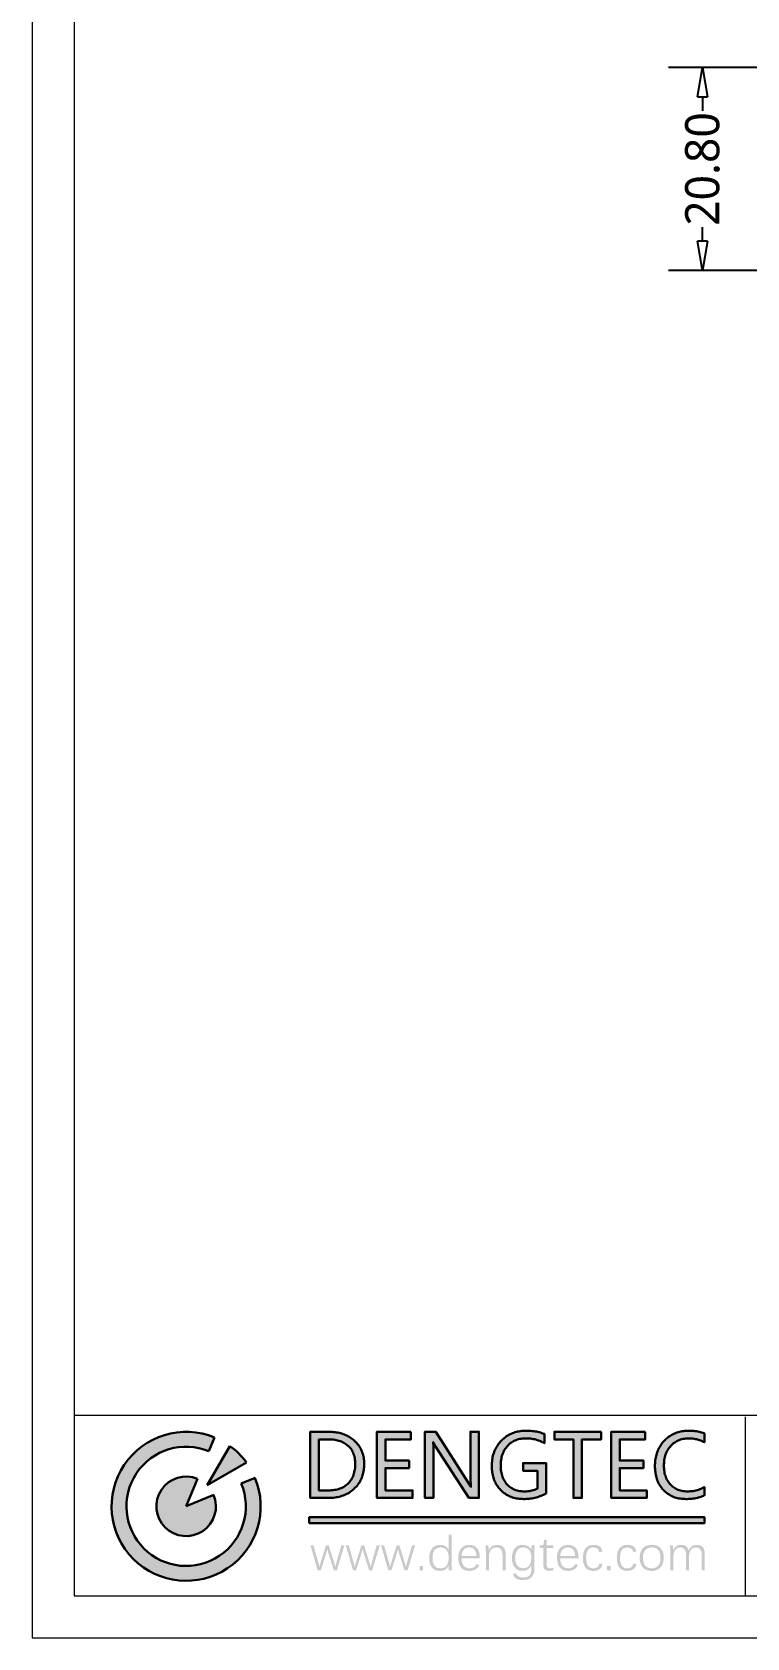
# Model space of a CAD drawing. Header units: millimetres. Extents: x 1044 to 1496, y -6 to 477.
# Drawn here: x 1044.4 to 1117.6, y -6.3 to 158.3 of the extents above; entities that cross this region are included whole.
import ezdxf

# ---------------------------------------------------------------- set-up
doc = ezdxf.new("R2010")
doc.units = ezdxf.units.MM
doc.layers.get('0').update_dxf_attribs({"color": 8, "lineweight": 30})
doc.layers.get('Defpoints').update_dxf_attribs({"color": 6, "lineweight": 9})
doc.layers.add('Cable', color=140, linetype='Continuous', lineweight=30)
doc.layers.add('Dimension', color=136, linetype='Continuous', lineweight=9)
doc.styles.get("Standard").update_dxf_attribs({"font": ''})
doc.styles.get('Standard').set_extended_font_data('Microsoft YaHei Light')
doc.dimstyles.new('DENGTEC', dxfattribs={"dimtxt": 3.5, "dimasz": 3, "dimexe": 3.5, "dimexo": 1, "dimgap": 0.5, "dimtad": 0, "dimzin": 0, "dimdsep": 46, "dimtxsty": 'Standard', "dimblk": 'CLOSEDBLANK', "dimcen": 1, "dimadec": 0, "dimazin": 3, "dimtfac": 1, "dimtofl": 0, "dimtmove": 0, "dimatfit": 3, "dimldrblk": 'CLOSEDBLANK', "dimfxl": 1, "dimtolj": 1, "dimtzin": 0, "dimarcsym": 0})

# ---------------------------------------------------------------- blocks, each defined once
blk = doc.blocks.new('_ClosedBlank')
at = {"color": 0, "linetype": 'ByBlock', "lineweight": -2}
for p, q in [((-1, 0.167), (0, 0)), ((-1, 0.167), (-1, -0.167)), ((0, 0), (-1, -0.167))]:
    blk.add_line(p, q, dxfattribs=at)
blk = doc.blocks.new('*D24')
at = {"layer": 'Defpoints', "color": 0, "lineweight": -3}
for p in [(1113.1, 154.61), (1157.23, 154.61), (1142.89, 133.82)]:
    blk.add_point(p, dxfattribs=at)
at = {"layer": 'Dimension', "color": 0, "lineweight": -2}
for p, q in [((1156.23, 154.61), (1109.6, 154.61)), ((1113.1, 151.61), (1113.1, 150.19)), ((1113.1, 136.82), (1113.1, 138.25)), ((1141.89, 133.82), (1109.6, 133.82))]:
    blk.add_line(p, q, dxfattribs=at)
at = {"layer": 'Dimension', "color": 0, "lineweight": -2, "xscale": 3, "yscale": 3, "zscale": 3}
for p, rotation in [((1113.1, 154.61), 90), ((1113.1, 133.82), 270)]:
    blk.add_blockref('_ClosedBlank', p, dxfattribs=dict(at, rotation=rotation))
at = {"layer": 'Dimension', "color": 0, "lineweight": -3, "insert": (1113.1, 144.22), "char_height": 3.5, "attachment_point": 5, "rotation": 90}
blk.add_mtext('\\A1;20.80', dxfattribs=at)
blk = doc.blocks.new('LOGO_EN')
at = {"layer": 'Cable'}
h = blk.add_hatch(color=136, dxfattribs=at)
h.dxf.hatch_style = 1
h.paths.add_polyline_path([(8.97, 6.5, 0.079193), (6.5, 8.97), (3.13, 3.13)], flags=17)
h.paths.add_polyline_path([(1.7, 4.1, 5.027339), (4.1, 1.7), (0, 0)], flags=17)
h.paths.add_polyline_path([(4.24, 10.24, 5.027339), (10.24, 4.24), (8.19, 3.39, -5.027339), (3.39, 8.19)])
h = blk.add_hatch(color=136, dxfattribs=at)
h.dxf.hatch_style = 1
h.paths.add_polyline_path([(76.72, 1.5), (76.89, 1.57), (77.05, 1.65), (77.05, 2.87), (76.9, 2.78), (76.72, 2.69), (76.55, 2.61), (76.36, 2.53), (76.18, 2.46), (75.98, 2.4), (75.79, 2.35), (75.59, 2.31), (75.38, 2.27), (75.17, 2.25), (74.96, 2.23), (74.74, 2.21), (74.51, 2.21), (74.31, 2.21), (74.1, 2.23), (73.89, 2.26), (73.68, 2.29), (73.49, 2.34), (73.29, 2.4), (73.11, 2.47), (72.93, 2.55), (72.76, 2.64), (72.59, 2.74), (72.43, 2.85), (72.28, 2.97), (72.13, 3.11), (71.99, 3.25), (71.87, 3.38), (71.76, 3.53), (71.65, 3.68), (71.55, 3.85), (71.46, 4.01), (71.37, 4.19), (71.3, 4.37), (71.24, 4.56), (71.18, 4.75), (71.13, 4.95), (71.09, 5.16), (71.06, 5.37), (71.04, 5.59), (71.03, 5.82), (71.02, 6.05), (71.03, 6.24), (71.04, 6.47), (71.06, 6.69), (71.08, 6.9), (71.12, 7.11), (71.16, 7.31), (71.22, 7.51), (71.27, 7.7), (71.34, 7.89), (71.42, 8.07), (71.51, 8.24), (71.6, 8.41), (71.7, 8.57), (71.81, 8.72), (71.93, 8.87), (72.06, 9.01), (72.16, 9.11), (72.3, 9.25), (72.46, 9.38), (72.62, 9.49), (72.78, 9.6), (72.95, 9.7), (73.13, 9.78), (73.31, 9.86), (73.5, 9.92), (73.69, 9.98), (73.89, 10.02), (74.09, 10.06), (74.3, 10.08), (74.51, 10.1), (74.73, 10.1), (74.89, 10.1), (75.1, 10.09), (75.31, 10.07), (75.52, 10.04), (75.72, 10.01), (75.92, 9.97), (76.11, 9.91), (76.31, 9.85), (76.5, 9.78), (76.69, 9.7), (76.87, 9.61), (77.05, 9.52), (77.05, 10.85), (76.97, 10.88), (76.8, 10.94), (76.63, 11), (76.45, 11.05), (76.26, 11.1), (76.06, 11.14), (75.85, 11.17), (75.64, 11.2), (75.43, 11.22), (75.2, 11.24), (74.96, 11.24), (74.72, 11.25), (74.56, 11.24), (74.35, 11.24), (74.13, 11.22), (73.92, 11.19), (73.72, 11.16), (73.52, 11.12), (73.32, 11.08), (73.13, 11.02), (72.94, 10.96), (72.75, 10.9), (72.57, 10.82), (72.39, 10.73), (72.22, 10.64), (72.05, 10.55), (71.88, 10.44), (71.72, 10.33), (71.56, 10.21), (71.41, 10.08), (71.26, 9.94), (71.11, 9.8), (71.03, 9.71), (70.9, 9.57), (70.78, 9.42), (70.66, 9.26), (70.55, 9.1), (70.44, 8.94), (70.35, 8.77), (70.26, 8.6), (70.17, 8.43), (70.1, 8.25), (70.03, 8.06), (69.96, 7.87), (69.91, 7.68), (69.86, 7.48), (69.81, 7.28), (69.77, 7.07), (69.74, 6.86), (69.72, 6.65), (69.7, 6.43), (69.69, 6.2), (69.69, 5.98), (69.69, 5.75), (69.71, 5.52), (69.72, 5.3), (69.75, 5.09), (69.78, 4.88), (69.82, 4.67), (69.86, 4.47), (69.91, 4.27), (69.97, 4.08), (70.04, 3.89), (70.11, 3.71), (70.19, 3.53), (70.28, 3.36), (70.38, 3.19), (70.48, 3.03), (70.59, 2.87), (70.7, 2.72), (70.82, 2.57), (70.95, 2.43), (71.02, 2.36), (71.16, 2.22), (71.31, 2.09), (71.46, 1.97), (71.62, 1.85), (71.78, 1.75), (71.94, 1.65), (72.12, 1.56), (72.29, 1.47), (72.47, 1.4), (72.66, 1.33), (72.85, 1.27), (73.05, 1.22), (73.25, 1.18), (73.46, 1.14), (73.67, 1.12), (73.88, 1.1), (74.1, 1.09), (74.33, 1.08), (74.48, 1.08), (74.71, 1.09), (74.94, 1.1), (75.16, 1.12), (75.38, 1.15), (75.59, 1.18), (75.79, 1.22), (75.99, 1.26), (76.18, 1.31), (76.37, 1.37), (76.55, 1.43)])
h.paths.add_polyline_path([(68.24, 11.08), (63.18, 11.08), (63.18, 1.25), (68.47, 1.25), (68.47, 2.37), (64.45, 2.37), (64.45, 5.68), (67.97, 5.68), (67.97, 6.8), (64.45, 6.8), (64.45, 9.95), (68.24, 9.95)])
h.paths.add_polyline_path([(61.67, 11.08), (54.74, 11.08), (54.74, 9.95), (57.56, 9.95), (57.56, 1.25), (58.83, 1.25), (58.83, 9.95), (61.67, 9.95)])
h.paths.add_polyline_path([(53.14, 1.73), (53.32, 1.82), (53.5, 1.92), (53.5, 6.43), (50.09, 6.43), (50.09, 5.3), (52.22, 5.3), (52.22, 2.64), (52.12, 2.59), (51.95, 2.51), (51.77, 2.44), (51.59, 2.38), (51.39, 2.33), (51.19, 2.29), (50.98, 2.25), (50.77, 2.23), (50.54, 2.21), (50.31, 2.21), (50.27, 2.21), (50.05, 2.22), (49.83, 2.23), (49.62, 2.26), (49.41, 2.3), (49.21, 2.35), (49.02, 2.41), (48.84, 2.47), (48.66, 2.55), (48.49, 2.64), (48.32, 2.74), (48.16, 2.85), (48.01, 2.97), (47.86, 3.1), (47.73, 3.24), (47.69, 3.27), (47.57, 3.41), (47.46, 3.56), (47.36, 3.72), (47.27, 3.88), (47.18, 4.04), (47.1, 4.22), (47.03, 4.4), (46.97, 4.59), (46.91, 4.79), (46.87, 4.99), (46.83, 5.2), (46.8, 5.42), (46.78, 5.65), (46.77, 5.88), (46.77, 6.12), (46.77, 6.23), (46.78, 6.46), (46.79, 6.68), (46.82, 6.89), (46.86, 7.1), (46.9, 7.31), (46.95, 7.5), (47.01, 7.69), (47.08, 7.88), (47.16, 8.06), (47.24, 8.23), (47.34, 8.4), (47.44, 8.56), (47.56, 8.72), (47.68, 8.87), (47.81, 9.01), (47.89, 9.09), (48.04, 9.23), (48.19, 9.37), (48.35, 9.48), (48.52, 9.59), (48.68, 9.69), (48.86, 9.78), (49.04, 9.86), (49.23, 9.92), (49.42, 9.98), (49.61, 10.03), (49.82, 10.06), (50.02, 10.09), (50.24, 10.11), (50.45, 10.11), (50.53, 10.11), (50.75, 10.1), (50.97, 10.09), (51.19, 10.07), (51.4, 10.04), (51.61, 10.01), (51.81, 9.97), (52, 9.92), (52.2, 9.86), (52.39, 9.79), (52.57, 9.72), (52.75, 9.65), (52.93, 9.56), (53.1, 9.47), (53.26, 9.37), (53.26, 10.74), (53.2, 10.77), (53.03, 10.84), (52.86, 10.9), (52.68, 10.96), (52.49, 11.02), (52.3, 11.06), (52.1, 11.11), (51.9, 11.14), (51.69, 11.18), (51.48, 11.2), (51.26, 11.22), (51.03, 11.24), (50.8, 11.24), (50.57, 11.25), (50.54, 11.25), (50.31, 11.24), (50.1, 11.23), (49.88, 11.21), (49.67, 11.19), (49.47, 11.15), (49.27, 11.11), (49.07, 11.06), (48.88, 11.01), (48.69, 10.94), (48.5, 10.87), (48.32, 10.8), (48.15, 10.71), (47.97, 10.62), (47.8, 10.52), (47.64, 10.42), (47.48, 10.3), (47.32, 10.18), (47.17, 10.06), (47.02, 9.92), (46.87, 9.78), (46.83, 9.74), (46.7, 9.59), (46.57, 9.44), (46.45, 9.28), (46.33, 9.12), (46.22, 8.96), (46.12, 8.79), (46.03, 8.62), (45.94, 8.45), (45.86, 8.27), (45.78, 8.08), (45.72, 7.9), (45.66, 7.7), (45.61, 7.51), (45.56, 7.31), (45.52, 7.11), (45.49, 6.9), (45.47, 6.69), (45.45, 6.47), (45.44, 6.26), (45.43, 6.03), (45.44, 5.95), (45.44, 5.72), (45.45, 5.5), (45.47, 5.28), (45.5, 5.07), (45.53, 4.86), (45.58, 4.65), (45.62, 4.45), (45.68, 4.26), (45.74, 4.07), (45.81, 3.88), (45.88, 3.7), (45.97, 3.53), (46.06, 3.36), (46.15, 3.19), (46.26, 3.03), (46.37, 2.87), (46.48, 2.72), (46.61, 2.58), (46.74, 2.43), (46.85, 2.33), (46.99, 2.19), (47.14, 2.07), (47.29, 1.95), (47.45, 1.84), (47.62, 1.73), (47.78, 1.64), (47.96, 1.55), (48.13, 1.47), (48.32, 1.39), (48.5, 1.33), (48.7, 1.27), (48.89, 1.22), (49.1, 1.18), (49.3, 1.14), (49.51, 1.12), (49.73, 1.1), (49.95, 1.09), (50.18, 1.08), (50.36, 1.08), (50.57, 1.09), (50.79, 1.1), (51, 1.12), (51.21, 1.15), (51.41, 1.18), (51.62, 1.22), (51.82, 1.26), (52.01, 1.31), (52.21, 1.37), (52.4, 1.43), (52.59, 1.5), (52.78, 1.57), (52.96, 1.65)])
h.paths.add_polyline_path([(42.07, 3.31), (41.91, 3.56), (37.1, 11.08), (35.5, 11.08), (35.5, 1.25), (36.76, 1.25), (36.76, 8.16), (36.76, 8.35), (36.76, 8.63), (36.75, 8.88), (36.75, 9.09), (36.74, 9.27), (36.72, 9.42), (36.71, 9.54), (36.75, 9.54), (36.79, 9.45), (36.87, 9.27), (36.97, 9.08), (37.08, 8.9), (42.03, 1.25), (43.53, 1.25), (43.53, 11.08), (42.27, 11.08), (42.27, 4.32), (42.28, 4.06), (42.28, 3.8), (42.29, 3.57), (42.3, 3.36), (42.31, 3.18), (42.32, 3.02), (42.34, 2.88), (42.31, 2.88), (42.27, 2.96), (42.19, 3.11)])
h.paths.add_polyline_path([(33.42, 11.08), (28.36, 11.08), (28.36, 1.25), (33.65, 1.25), (33.65, 2.37), (29.63, 2.37), (29.63, 5.68), (33.15, 5.68), (33.15, 6.8), (29.63, 6.8), (29.63, 9.95), (33.42, 9.95)])
h.paths.add_polyline_path([(24.53, 2.25), (24.69, 2.37), (24.84, 2.49), (24.98, 2.62), (25, 2.64), (25.14, 2.78), (25.28, 2.92), (25.41, 3.07), (25.53, 3.22), (25.64, 3.38), (25.75, 3.54), (25.85, 3.71), (25.94, 3.88), (26.02, 4.06), (26.1, 4.24), (26.17, 4.42), (26.23, 4.61), (26.28, 4.8), (26.33, 5), (26.37, 5.21), (26.41, 5.41), (26.43, 5.63), (26.45, 5.84), (26.46, 6.06), (26.46, 6.29), (26.46, 6.37), (26.46, 6.59), (26.44, 6.81), (26.42, 7.02), (26.39, 7.23), (26.35, 7.43), (26.3, 7.63), (26.25, 7.83), (26.19, 8.01), (26.12, 8.2), (26.04, 8.38), (25.95, 8.55), (25.86, 8.72), (25.76, 8.89), (25.65, 9.05), (25.53, 9.2), (25.41, 9.36), (25.27, 9.5), (25.13, 9.64), (24.98, 9.78), (24.87, 9.88), (24.71, 10), (24.55, 10.12), (24.39, 10.23), (24.22, 10.33), (24.05, 10.43), (23.88, 10.52), (23.7, 10.6), (23.52, 10.68), (23.33, 10.75), (23.15, 10.81), (22.95, 10.87), (22.75, 10.92), (22.55, 10.96), (22.35, 11), (22.14, 11.03), (21.93, 11.05), (21.71, 11.07), (21.49, 11.08), (21.27, 11.08), (18.46, 11.08), (18.46, 1.25), (21.17, 1.25), (21.27, 1.25), (21.49, 1.25), (21.71, 1.27), (21.93, 1.28), (22.14, 1.31), (22.35, 1.34), (22.55, 1.38), (22.75, 1.43), (22.95, 1.48), (23.14, 1.54), (23.33, 1.61), (23.51, 1.68), (23.69, 1.76), (23.87, 1.84), (24.04, 1.93), (24.21, 2.03), (24.37, 2.14)])
h.paths.add_polyline_path([(21.22, 9.95), (21.44, 9.95), (21.66, 9.93), (21.88, 9.92), (22.1, 9.89), (22.31, 9.85), (22.51, 9.8), (22.7, 9.75), (22.89, 9.69), (23.08, 9.62), (23.25, 9.54), (23.43, 9.45), (23.59, 9.36), (23.75, 9.26), (23.9, 9.14), (24.05, 9.02), (24.08, 9), (24.22, 8.87), (24.34, 8.74), (24.46, 8.59), (24.57, 8.44), (24.66, 8.28), (24.75, 8.12), (24.83, 7.94), (24.9, 7.76), (24.96, 7.57), (25.01, 7.37), (25.06, 7.16), (25.09, 6.95), (25.11, 6.72), (25.13, 6.49), (25.13, 6.26), (25.13, 6.15), (25.12, 5.92), (25.11, 5.69), (25.08, 5.47), (25.04, 5.26), (25, 5.06), (24.95, 4.86), (24.89, 4.67), (24.82, 4.49), (24.74, 4.31), (24.65, 4.14), (24.56, 3.98), (24.45, 3.82), (24.34, 3.67), (24.22, 3.53), (24.08, 3.39), (23.99, 3.31), (23.85, 3.19), (23.71, 3.08), (23.55, 2.97), (23.39, 2.87), (23.22, 2.79), (23.04, 2.71), (22.86, 2.64), (22.67, 2.57), (22.47, 2.52), (22.27, 2.47), (22.06, 2.44), (21.85, 2.41), (21.62, 2.39), (21.39, 2.37), (21.16, 2.37), (19.73, 2.37), (19.73, 9.95)], flags=16)
blk.add_hatch(color=136, dxfattribs=at).paths.add_polyline_path([(18.29, -2.5), (77.06, -2.5), (77.06, -1.63), (18.29, -1.63)])
h = blk.add_hatch(color=136, dxfattribs=at)
h.dxf.hatch_style = 1
h.paths.add_polyline_path([(73.59, -5.73), (73.5, -5.73), (73.16, -5.79), (72.87, -5.92), (72.81, -5.96), (73.45, -6.11), (73.54, -6.12), (73.87, -6.21), (74.1, -6.41), (74.21, -6.62), (74.68, -6.57), (74.67, -6.52), (74.54, -6.2), (74.33, -5.96), (74.25, -5.9), (73.95, -5.77)])
h.paths.add_polyline_path([(75.92, -5.73), (75.63, -5.76), (75.33, -5.85), (75.07, -6.02), (74.87, -6.26), (74.7, -6.57), (74.68, -6.57), (74.21, -6.62), (74.28, -6.94), (74.3, -7.35), (74.3, -9.53), (74.76, -9.53), (74.76, -7.4), (74.79, -7.07), (74.88, -6.75), (75.04, -6.48), (75.17, -6.33), (75.44, -6.17), (75.78, -6.11), (76.81, -6.09), (76.59, -5.89), (76.29, -5.77)])
h.paths.add_polyline_path([(72.35, -5.8), (71.93, -5.8), (71.94, -5.97), (71.96, -6.33), (71.96, -6.64), (72.4, -6.52), (72.4, -6.49), (72.38, -6.15)])
h.paths.add_polyline_path([(72.81, -5.96), (72.59, -6.2), (72.41, -6.52), (72.4, -6.52), (71.96, -6.64), (71.96, -9.53), (72.43, -9.53), (72.43, -7.44), (72.43, -7.43), (72.46, -7.07), (72.55, -6.75), (72.71, -6.48), (72.84, -6.34), (73.12, -6.17), (73.45, -6.11)])
h.paths.add_polyline_path([(76.81, -6.09), (75.78, -6.11), (75.88, -6.12), (76.21, -6.2), (76.44, -6.4), (76.55, -6.62), (76.61, -6.94), (76.64, -7.35), (76.64, -9.53), (77.1, -9.53), (77.1, -7.24), (77.1, -7), (77.05, -6.63), (76.95, -6.33)])
h.paths.add_polyline_path([(69.21, -5.73), (69.07, -5.73), (68.72, -5.78), (68.4, -5.88), (68.13, -6.03), (69.22, -6.11), (69.31, -6.12), (69.66, -6.17), (69.95, -6.3), (70.18, -6.5), (70.29, -6.65), (70.41, -6.94), (70.48, -7.27), (70.51, -7.67), (70.49, -7.93), (70.44, -8.29), (70.33, -8.58), (70.17, -8.83), (70.11, -8.9), (69.85, -9.08), (69.55, -9.19), (69.18, -9.23), (70.29, -9.3), (70.52, -9.09), (70.63, -8.96), (70.79, -8.69), (70.9, -8.39), (70.97, -8.04), (70.99, -7.67), (70.99, -7.43), (70.94, -7.07), (70.85, -6.74), (70.71, -6.47), (70.54, -6.23), (70.46, -6.15), (70.21, -5.96), (69.92, -5.83), (69.59, -5.76)])
h.paths.add_polyline_path([(68.13, -6.03), (67.89, -6.24), (67.78, -6.38), (67.62, -6.64), (67.51, -6.95), (67.44, -7.29), (67.42, -7.67), (67.42, -7.88), (67.47, -8.24), (67.57, -8.56), (67.71, -8.84), (67.89, -9.08), (67.96, -9.16), (68.21, -9.36), (68.5, -9.5), (68.82, -9.58), (69.19, -9.61), (69.34, -9.6), (69.7, -9.56), (70.01, -9.45), (70.29, -9.3), (69.18, -9.23), (69.1, -9.22), (68.76, -9.17), (68.47, -9.03), (68.24, -8.81), (68.13, -8.67), (68.01, -8.38), (67.93, -8.05), (67.91, -7.67), (67.91, -7.42), (67.97, -7.06), (68.08, -6.76), (68.24, -6.52), (68.3, -6.45), (68.55, -6.26), (68.86, -6.15), (69.22, -6.11)])
h.paths.add_polyline_path([(65.58, -5.73), (65.25, -5.76), (64.93, -5.85), (64.66, -6.01), (65.58, -6.11), (65.88, -6.15), (66.16, -6.28), (66.32, -6.45), (66.45, -6.79), (66.93, -6.73), (66.87, -6.49), (66.72, -6.2), (66.5, -5.97), (66.28, -5.85), (65.96, -5.76)])
h.paths.add_polyline_path([(64.66, -6.01), (64.43, -6.24), (64.34, -6.36), (64.2, -6.63), (64.1, -6.94), (64.04, -7.29), (64.02, -7.69), (64.03, -7.88), (64.07, -8.25), (64.14, -8.59), (64.26, -8.87), (64.41, -9.12), (64.6, -9.31), (65.56, -9.23), (65.3, -9.2), (65.05, -9.11), (64.85, -8.95), (64.7, -8.73), (64.59, -8.44), (64.52, -8.09), (64.5, -7.67), (64.52, -7.27), (64.58, -6.92), (64.69, -6.63), (64.85, -6.41), (65.05, -6.25), (65.29, -6.15), (65.58, -6.11)])
h.paths.add_polyline_path([(66.47, -8.51), (66.46, -8.53), (66.36, -8.83), (66.17, -9.05), (65.9, -9.18), (65.56, -9.23), (64.6, -9.31), (64.87, -9.48), (65.18, -9.58), (65.54, -9.61), (65.91, -9.58), (66.23, -9.5), (66.48, -9.35), (66.69, -9.15), (66.83, -8.9), (66.93, -8.58)])
h.paths.add_polyline_path([(62.57, -9.53), (62.57, -8.9), (63.1, -8.9), (63.1, -9.53)])
h.paths.add_polyline_path([(60.54, -5.73), (60.21, -5.76), (59.89, -5.85), (59.62, -6.01), (60.54, -6.11), (60.84, -6.15), (61.12, -6.28), (61.28, -6.45), (61.4, -6.79), (61.89, -6.73), (61.83, -6.49), (61.68, -6.2), (61.46, -5.97), (61.23, -5.85), (60.91, -5.76)])
h.paths.add_polyline_path([(59.62, -6.01), (59.39, -6.24), (59.3, -6.36), (59.16, -6.63), (59.06, -6.94), (59, -7.29), (58.98, -7.69), (58.99, -7.88), (59.02, -8.25), (59.1, -8.59), (59.22, -8.87), (59.37, -9.12), (59.56, -9.31), (60.51, -9.23), (60.26, -9.2), (60.01, -9.11), (59.81, -8.95), (59.66, -8.73), (59.54, -8.44), (59.48, -8.09), (59.46, -7.67), (59.47, -7.27), (59.54, -6.92), (59.65, -6.63), (59.81, -6.41), (60.01, -6.25), (60.25, -6.15), (60.54, -6.11)])
h.paths.add_polyline_path([(61.42, -8.51), (61.42, -8.53), (61.32, -8.83), (61.13, -9.05), (60.86, -9.18), (60.51, -9.23), (59.56, -9.31), (59.83, -9.48), (60.14, -9.58), (60.5, -9.61), (60.51, -9.61), (60.87, -9.58), (61.18, -9.5), (61.44, -9.35), (61.65, -9.15), (61.79, -8.9), (61.89, -8.58)])
h.paths.add_polyline_path([(56.76, -5.73), (56.53, -5.74), (56.2, -5.81), (55.9, -5.95), (55.74, -6.06), (56.74, -6.11), (56.77, -6.11), (57.08, -6.16), (57.33, -6.26), (57.54, -6.44), (57.69, -6.68), (57.79, -7), (57.84, -7.38), (55.62, -7.38), (58.32, -7.46), (58.28, -7.08), (58.21, -6.75), (58.09, -6.46), (57.93, -6.22), (57.71, -6.01), (57.44, -5.86), (57.12, -5.76)])
h.paths.add_polyline_path([(55.74, -6.06), (55.51, -6.3), (55.33, -6.6), (55.31, -6.64), (55.21, -6.94), (55.15, -7.27), (55.13, -7.64), (55.14, -7.89), (55.18, -8.26), (55.26, -8.58), (55.39, -8.86), (55.55, -9.1), (55.58, -9.13), (55.81, -9.34), (56.08, -9.49), (56.41, -9.58), (56.77, -9.61), (57, -9.6), (57.34, -9.53), (57.63, -9.42), (57.81, -9.3), (56.79, -9.23), (56.45, -9.18), (56.16, -9.05), (55.92, -8.83), (55.85, -8.73), (55.72, -8.46), (55.64, -8.13), (55.61, -7.74), (58.33, -7.74), (58.33, -7.62), (58.32, -7.46), (55.62, -7.38), (55.62, -7.37), (55.67, -7), (55.78, -6.68), (55.94, -6.43), (56.1, -6.3), (56.39, -6.16), (56.74, -6.11)])
h.paths.add_polyline_path([(57.88, -8.56), (57.87, -8.58), (57.66, -8.87), (57.42, -9.07), (57.14, -9.18), (56.79, -9.23), (57.81, -9.3), (58.05, -9.07), (58.25, -8.76)], flags=17)
h.paths.add_polyline_path([(53.57, -4.94), (53.23, -4.94), (53.1, -5.8), (52.55, -5.8), (52.55, -6.19), (53.1, -6.19), (53.1, -8.74), (53.1, -8.76), (53.15, -9.12), (53.31, -9.38), (54.05, -9.22), (53.94, -9.21), (53.67, -9.07), (53.63, -9), (53.57, -8.66), (53.57, -6.19), (54.56, -6.19), (54.56, -5.8), (53.57, -5.8)])
h.paths.add_polyline_path([(54.6, -9.15), (54.37, -9.19), (54.05, -9.22), (53.31, -9.38), (53.57, -9.54), (53.92, -9.6), (54.27, -9.57), (54.6, -9.51)])
h.paths.add_polyline_path([(50.02, -5.73), (49.66, -5.76), (49.35, -5.86), (49.08, -6.02), (48.85, -6.25), (48.76, -6.36), (48.62, -6.63), (48.52, -6.94), (48.45, -7.29), (48.44, -7.68), (48.44, -7.84), (48.47, -8.21), (48.55, -8.54), (48.67, -8.83), (48.84, -9.08), (49.02, -9.28), (50.1, -9.21), (50.09, -9.21), (49.74, -9.16), (49.45, -9.03), (49.22, -8.81), (49.13, -8.69), (49.01, -8.41), (48.94, -8.07), (48.92, -7.68), (48.93, -7.44), (48.98, -7.07), (49.08, -6.77), (49.22, -6.52), (49.24, -6.5), (49.48, -6.28), (49.77, -6.16), (50.12, -6.11), (50.94, -6.02), (50.68, -5.86), (50.37, -5.76)])
h.paths.add_polyline_path([(51.8, -5.8), (51.36, -5.8), (51.33, -6.19), (51.32, -6.48), (51.31, -6.48), (51.01, -6.51), (51.1, -6.64), (51.22, -6.92), (51.29, -7.26), (51.32, -7.65), (51.31, -7.89), (51.25, -8.25), (51.15, -8.55), (51.01, -8.8), (51.32, -8.81), (51.32, -8.98), (51.31, -9.14), (51.31, -9.46), (51.31, -9.5), (51.27, -9.84), (51.17, -10.11), (51, -10.32), (50.77, -10.47), (50.47, -10.56), (50.11, -10.59), (51.12, -10.73), (51.35, -10.53), (51.48, -10.38), (51.64, -10.09), (51.74, -9.78), (51.77, -9.43), (51.77, -6.66), (51.78, -6.48), (51.78, -6.12)])
h.paths.add_polyline_path([(50.94, -6.02), (50.12, -6.11), (50.14, -6.11), (50.49, -6.16), (50.78, -6.3), (51.01, -6.51), (51.31, -6.48), (51.16, -6.25)], flags=17)
h.paths.add_polyline_path([(51.01, -8.8), (50.98, -8.83), (50.75, -9.04), (50.45, -9.17), (50.1, -9.21), (49.02, -9.28), (49.29, -9.45), (49.6, -9.56), (49.95, -9.59), (50.13, -9.58), (50.47, -9.52), (50.77, -9.4), (50.87, -9.33), (51.1, -9.11), (51.31, -8.81), (51.32, -8.81)])
h.paths.add_polyline_path([(49.04, -9.97), (48.58, -10.05), (48.58, -10.07), (48.69, -10.36), (48.86, -10.58), (49.09, -10.76), (49.37, -10.88), (49.71, -10.96), (50.1, -10.98), (50.14, -10.98), (50.52, -10.95), (50.84, -10.86), (51.12, -10.73), (50.11, -10.59), (50.04, -10.59), (49.66, -10.54), (49.38, -10.42), (49.17, -10.23)])
h.paths.add_polyline_path([(46.24, -5.73), (46.11, -5.73), (45.77, -5.79), (45.49, -5.92), (45.41, -5.98), (45.18, -6.21), (45, -6.52), (44.98, -6.52), (44.55, -6.64), (44.55, -9.53), (45.01, -9.53), (45.01, -7.49), (45.01, -7.42), (45.05, -7.06), (45.15, -6.75), (45.31, -6.49), (45.49, -6.31), (45.78, -6.16), (46.12, -6.11), (47.2, -6.1), (47.16, -6.06), (46.92, -5.88), (46.62, -5.77)])
h.paths.add_polyline_path([(44.93, -5.8), (44.52, -5.8), (44.52, -5.88), (44.54, -6.22), (44.54, -6.29), (44.55, -6.64), (44.98, -6.52)])
h.paths.add_polyline_path([(47.2, -6.1), (46.12, -6.11), (46.26, -6.12), (46.58, -6.21), (46.81, -6.41), (46.93, -6.63), (47.01, -6.95), (47.04, -7.35), (47.04, -9.53), (47.5, -9.53), (47.5, -7.24), (47.5, -7), (47.45, -6.64), (47.35, -6.34)])
h.paths.add_polyline_path([(42.08, -5.73), (41.85, -5.74), (41.52, -5.81), (41.23, -5.95), (41.06, -6.06), (42.06, -6.11), (42.09, -6.11), (42.4, -6.16), (42.66, -6.26), (42.86, -6.44), (43.02, -6.68), (43.12, -7), (43.16, -7.38), (40.94, -7.38), (43.65, -7.46), (43.61, -7.08), (43.53, -6.75), (43.41, -6.46), (43.25, -6.22), (43.04, -6.01), (42.77, -5.86), (42.45, -5.76)])
h.paths.add_polyline_path([(41.06, -6.06), (40.83, -6.3), (40.65, -6.6), (40.64, -6.64), (40.53, -6.94), (40.47, -7.27), (40.45, -7.64), (40.46, -7.89), (40.5, -8.26), (40.59, -8.58), (40.71, -8.86), (40.87, -9.1), (40.9, -9.13), (41.13, -9.34), (41.41, -9.49), (41.73, -9.58), (42.1, -9.61), (42.33, -9.6), (42.66, -9.53), (42.96, -9.42), (43.13, -9.3), (42.11, -9.23), (41.78, -9.18), (41.48, -9.05), (41.25, -8.83), (41.18, -8.73), (41.04, -8.46), (40.96, -8.13), (40.94, -7.74), (43.65, -7.74), (43.65, -7.62), (43.65, -7.46), (40.94, -7.38), (40.94, -7.37), (40.99, -7), (41.1, -6.68), (41.26, -6.43), (41.42, -6.3), (41.71, -6.16), (42.06, -6.11)])
h.paths.add_polyline_path([(43.2, -8.56), (43.19, -8.58), (42.99, -8.87), (42.75, -9.07), (42.46, -9.18), (42.11, -9.23), (43.13, -9.3), (43.37, -9.07), (43.57, -8.76)], flags=17)
h.paths.add_polyline_path([(39.48, -4.21), (39.01, -4.21), (39.01, -6.1), (39.03, -6.44), (39.01, -6.44), (38.72, -6.51), (38.81, -6.65), (38.93, -6.94), (39, -7.27), (39.02, -7.67), (39.01, -7.91), (38.96, -8.27), (38.86, -8.58), (38.71, -8.83), (39.03, -8.85), (39.03, -9.13), (39.06, -9.53), (39.51, -9.53), (39.5, -9.45), (39.48, -9.12), (39.48, -8.75)])
h.paths.add_polyline_path([(37.77, -5.73), (37.74, -5.73), (37.39, -5.77), (37.07, -5.87), (36.8, -6.03), (36.57, -6.26), (36.48, -6.38), (36.33, -6.65), (36.23, -6.95), (36.16, -7.3), (36.14, -7.68), (36.14, -7.87), (36.18, -8.24), (36.27, -8.57), (36.39, -8.86), (36.56, -9.1), (36.78, -9.32), (37.77, -9.23), (37.77, -9.23), (37.42, -9.18), (37.13, -9.04), (36.91, -8.82), (36.83, -8.68), (36.71, -8.4), (36.64, -8.06), (36.62, -7.67), (36.63, -7.45), (36.68, -7.09), (36.77, -6.78), (36.92, -6.52), (36.93, -6.5), (37.16, -6.29), (37.45, -6.16), (37.81, -6.11), (38.76, -6.09), (38.51, -5.9), (38.44, -5.86), (38.13, -5.76)])
h.paths.add_polyline_path([(38.76, -6.09), (37.81, -6.11), (37.84, -6.11), (38.2, -6.16), (38.49, -6.3), (38.72, -6.51), (39.01, -6.44), (38.97, -6.37)])
h.paths.add_polyline_path([(38.71, -8.83), (38.68, -8.87), (38.44, -9.07), (38.14, -9.18), (37.77, -9.23), (36.78, -9.32), (37.06, -9.48), (37.38, -9.58), (37.74, -9.61), (37.84, -9.61), (38.18, -9.55), (38.48, -9.43), (38.57, -9.38), (38.8, -9.16), (39.01, -8.85), (39.03, -8.85)])
h.paths.add_polyline_path([(34.69, -9.53), (34.69, -8.9), (35.22, -8.9), (35.22, -9.53)])
h.paths.add_polyline_path([(34.03, -5.8), (33.58, -5.8), (32.91, -8.11), (32.84, -8.36), (32.77, -8.65), (32.75, -8.72), (32.67, -9.07), (32.45, -9.53), (32.91, -9.53)])
h.paths.add_polyline_path([(31.7, -5.8), (31.5, -6.28), (31.53, -6.48), (31.61, -6.81), (31.72, -7.18), (32.45, -9.53), (32.67, -9.07), (32.67, -9.07), (32.6, -8.75), (32.51, -8.42), (32.4, -8.07)])
h.paths.add_polyline_path([(31.7, -5.8), (31.3, -5.8), (30.58, -8.08), (30.47, -8.45), (30.39, -8.7), (30.39, -8.73), (30.3, -9.07), (30.05, -9.53), (30.51, -9.53), (31.27, -7.16), (31.34, -6.92), (31.43, -6.58), (31.5, -6.28)])
h.paths.add_polyline_path([(29.43, -5.8), (28.98, -5.8), (30.05, -9.53), (30.3, -9.07), (30.26, -8.81), (30.18, -8.48), (30.08, -8.12)])
h.paths.add_polyline_path([(28.78, -5.8), (28.33, -5.8), (27.66, -8.11), (27.59, -8.36), (27.52, -8.65), (27.5, -8.72), (27.42, -9.07), (27.21, -9.53), (27.65, -9.53)])
h.paths.add_polyline_path([(26.45, -5.8), (26.25, -6.28), (26.28, -6.48), (26.36, -6.81), (26.47, -7.18), (27.21, -9.53), (27.42, -9.07), (27.42, -9.07), (27.35, -8.75), (27.26, -8.42), (27.16, -8.07)])
h.paths.add_polyline_path([(26.45, -5.8), (26.05, -5.8), (25.33, -8.08), (25.22, -8.45), (25.14, -8.7), (25.13, -8.73), (25.05, -9.07), (24.8, -9.53), (25.26, -9.53), (26.02, -7.16), (26.09, -6.92), (26.18, -6.58), (26.25, -6.28)])
h.paths.add_polyline_path([(24.18, -5.8), (23.73, -5.8), (24.8, -9.53), (25.05, -9.07), (25.01, -8.81), (24.93, -8.48), (24.83, -8.12)])
h.paths.add_polyline_path([(23.53, -5.8), (23.08, -5.8), (22.41, -8.11), (22.34, -8.36), (22.27, -8.65), (22.25, -8.72), (22.17, -9.07), (21.96, -9.53), (22.4, -9.53)])
h.paths.add_polyline_path([(21.2, -5.8), (21, -6.28), (21.03, -6.48), (21.11, -6.81), (21.22, -7.18), (21.96, -9.53), (22.17, -9.07), (22.17, -9.07), (22.1, -8.75), (22.01, -8.42), (21.91, -8.07)])
h.paths.add_polyline_path([(21.2, -5.8), (20.8, -5.8), (20.08, -8.08), (19.97, -8.45), (19.89, -8.7), (19.88, -8.73), (19.8, -9.07), (19.55, -9.53), (20.01, -9.53), (20.77, -7.16), (20.84, -6.92), (20.93, -6.58), (21, -6.28)])
h.paths.add_polyline_path([(18.93, -5.8), (18.48, -5.8), (19.55, -9.53), (19.8, -9.07), (19.76, -8.81), (19.68, -8.48), (19.58, -8.12)])
at = {"layer": 'Cable', "color": 136}
for p, q in [((3.39, 8.19), (4.24, 10.24)), ((6.5, 8.97), (3.13, 3.13)), ((3.13, 3.13), (8.97, 6.5)), ((1.7, 4.1), (0, 0)), ((10.24, 4.24), (8.19, 3.39)), ((0, 0), (4.1, 1.7))]:
    blk.add_line(p, q, dxfattribs=at)
for points in [[(24.53, 2.25), (24.69, 2.37), (24.84, 2.49), (24.98, 2.62), (25, 2.64), (25.14, 2.78), (25.28, 2.92), (25.41, 3.07), (25.53, 3.22), (25.64, 3.38), (25.75, 3.54), (25.85, 3.71), (25.94, 3.88), (26.02, 4.06), (26.1, 4.24), (26.17, 4.42), (26.23, 4.61), (26.28, 4.8), (26.33, 5), (26.37, 5.21), (26.41, 5.41), (26.43, 5.63), (26.45, 5.84), (26.46, 6.06), (26.46, 6.29), (26.46, 6.37), (26.46, 6.59), (26.44, 6.81), (26.42, 7.02), (26.39, 7.23), (26.35, 7.43), (26.3, 7.63), (26.25, 7.83), (26.19, 8.01), (26.12, 8.2), (26.04, 8.38), (25.95, 8.55), (25.86, 8.72), (25.76, 8.89), (25.65, 9.05), (25.53, 9.2), (25.41, 9.36), (25.27, 9.5), (25.13, 9.64), (24.98, 9.78), (24.87, 9.88), (24.71, 10), (24.55, 10.12), (24.39, 10.23), (24.22, 10.33), (24.05, 10.43), (23.88, 10.52), (23.7, 10.6), (23.52, 10.68), (23.33, 10.75), (23.15, 10.81), (22.95, 10.87), (22.75, 10.92), (22.55, 10.96), (22.35, 11), (22.14, 11.03), (21.93, 11.05), (21.71, 11.07), (21.49, 11.08), (21.27, 11.08), (18.46, 11.08), (18.46, 1.25), (21.17, 1.25), (21.27, 1.25), (21.49, 1.25), (21.71, 1.27), (21.93, 1.28), (22.14, 1.31), (22.35, 1.34), (22.55, 1.38), (22.75, 1.43), (22.95, 1.48), (23.14, 1.54), (23.33, 1.61), (23.51, 1.68), (23.69, 1.76), (23.87, 1.84), (24.04, 1.93), (24.21, 2.03), (24.37, 2.14)], [(21.22, 9.95), (21.44, 9.95), (21.66, 9.93), (21.88, 9.92), (22.1, 9.89), (22.31, 9.85), (22.51, 9.8), (22.7, 9.75), (22.89, 9.69), (23.08, 9.62), (23.25, 9.54), (23.43, 9.45), (23.59, 9.36), (23.75, 9.26), (23.9, 9.14), (24.05, 9.02), (24.08, 9), (24.22, 8.87), (24.34, 8.74), (24.46, 8.59), (24.57, 8.44), (24.66, 8.28), (24.75, 8.12), (24.83, 7.94), (24.9, 7.76), (24.96, 7.57), (25.01, 7.37), (25.06, 7.16), (25.09, 6.95), (25.11, 6.72), (25.13, 6.49), (25.13, 6.26), (25.13, 6.15), (25.12, 5.92), (25.11, 5.69), (25.08, 5.47), (25.04, 5.26), (25, 5.06), (24.95, 4.86), (24.89, 4.67), (24.82, 4.49), (24.74, 4.31), (24.65, 4.14), (24.56, 3.98), (24.45, 3.82), (24.34, 3.67), (24.22, 3.53), (24.08, 3.39), (23.99, 3.31), (23.85, 3.19), (23.71, 3.08), (23.55, 2.97), (23.39, 2.87), (23.22, 2.79), (23.04, 2.71), (22.86, 2.64), (22.67, 2.57), (22.47, 2.52), (22.27, 2.47), (22.06, 2.44), (21.85, 2.41), (21.62, 2.39), (21.39, 2.37), (21.16, 2.37), (19.73, 2.37), (19.73, 9.95)], [(33.42, 11.08), (28.36, 11.08), (28.36, 1.25), (33.65, 1.25), (33.65, 2.37), (29.63, 2.37), (29.63, 5.68), (33.15, 5.68), (33.15, 6.8), (29.63, 6.8), (29.63, 9.95), (33.42, 9.95)], [(42.07, 3.31), (41.91, 3.56), (37.1, 11.08), (35.5, 11.08), (35.5, 1.25), (36.76, 1.25), (36.76, 8.16), (36.76, 8.35), (36.76, 8.63), (36.75, 8.88), (36.75, 9.09), (36.74, 9.27), (36.72, 9.42), (36.71, 9.54), (36.75, 9.54), (36.79, 9.45), (36.87, 9.27), (36.97, 9.08), (37.08, 8.9), (42.03, 1.25), (43.53, 1.25), (43.53, 11.08), (42.27, 11.08), (42.27, 4.32), (42.28, 4.06), (42.28, 3.8), (42.29, 3.57), (42.3, 3.36), (42.31, 3.18), (42.32, 3.02), (42.34, 2.88), (42.31, 2.88), (42.27, 2.96), (42.19, 3.11)], [(53.14, 1.73), (53.32, 1.82), (53.5, 1.92), (53.5, 6.43), (50.09, 6.43), (50.09, 5.3), (52.22, 5.3), (52.22, 2.64), (52.12, 2.59), (51.95, 2.51), (51.77, 2.44), (51.59, 2.38), (51.39, 2.33), (51.19, 2.29), (50.98, 2.25), (50.77, 2.23), (50.54, 2.21), (50.31, 2.21), (50.27, 2.21), (50.05, 2.22), (49.83, 2.23), (49.62, 2.26), (49.41, 2.3), (49.21, 2.35), (49.02, 2.41), (48.84, 2.47), (48.66, 2.55), (48.49, 2.64), (48.32, 2.74), (48.16, 2.85), (48.01, 2.97), (47.86, 3.1), (47.73, 3.24), (47.69, 3.27), (47.57, 3.41), (47.46, 3.56), (47.36, 3.72), (47.27, 3.88), (47.18, 4.04), (47.1, 4.22), (47.03, 4.4), (46.97, 4.59), (46.91, 4.79), (46.87, 4.99), (46.83, 5.2), (46.8, 5.42), (46.78, 5.65), (46.77, 5.88), (46.77, 6.12), (46.77, 6.23), (46.78, 6.46), (46.79, 6.68), (46.82, 6.89), (46.86, 7.1), (46.9, 7.31), (46.95, 7.5), (47.01, 7.69), (47.08, 7.88), (47.16, 8.06), (47.24, 8.23), (47.34, 8.4), (47.44, 8.56), (47.56, 8.72), (47.68, 8.87), (47.81, 9.01), (47.89, 9.09), (48.04, 9.23), (48.19, 9.37), (48.35, 9.48), (48.52, 9.59), (48.68, 9.69), (48.86, 9.78), (49.04, 9.86), (49.23, 9.92), (49.42, 9.98), (49.61, 10.03), (49.82, 10.06), (50.02, 10.09), (50.24, 10.11), (50.45, 10.11), (50.53, 10.11), (50.75, 10.1), (50.97, 10.09), (51.19, 10.07), (51.4, 10.04), (51.61, 10.01), (51.81, 9.97), (52, 9.92), (52.2, 9.86), (52.39, 9.79), (52.57, 9.72), (52.75, 9.65), (52.93, 9.56), (53.1, 9.47), (53.26, 9.37), (53.26, 10.74), (53.2, 10.77), (53.03, 10.84), (52.86, 10.9), (52.68, 10.96), (52.49, 11.02), (52.3, 11.06), (52.1, 11.11), (51.9, 11.14), (51.69, 11.18), (51.48, 11.2), (51.26, 11.22), (51.03, 11.24), (50.8, 11.24), (50.57, 11.25), (50.54, 11.25), (50.31, 11.24), (50.1, 11.23), (49.88, 11.21), (49.67, 11.19), (49.47, 11.15), (49.27, 11.11), (49.07, 11.06), (48.88, 11.01), (48.69, 10.94), (48.5, 10.87), (48.32, 10.8), (48.15, 10.71), (47.97, 10.62), (47.8, 10.52), (47.64, 10.42), (47.48, 10.3), (47.32, 10.18), (47.17, 10.06), (47.02, 9.92), (46.87, 9.78), (46.83, 9.74), (46.7, 9.59), (46.57, 9.44), (46.45, 9.28), (46.33, 9.12), (46.22, 8.96), (46.12, 8.79), (46.03, 8.62), (45.94, 8.45), (45.86, 8.27), (45.78, 8.08), (45.72, 7.9), (45.66, 7.7), (45.61, 7.51), (45.56, 7.31), (45.52, 7.11), (45.49, 6.9), (45.47, 6.69), (45.45, 6.47), (45.44, 6.26), (45.43, 6.03), (45.44, 5.95), (45.44, 5.72), (45.45, 5.5), (45.47, 5.28), (45.5, 5.07), (45.53, 4.86), (45.58, 4.65), (45.62, 4.45), (45.68, 4.26), (45.74, 4.07), (45.81, 3.88), (45.88, 3.7), (45.97, 3.53), (46.06, 3.36), (46.15, 3.19), (46.26, 3.03), (46.37, 2.87), (46.48, 2.72), (46.61, 2.58), (46.74, 2.43), (46.85, 2.33), (46.99, 2.19), (47.14, 2.07), (47.29, 1.95), (47.45, 1.84), (47.62, 1.73), (47.78, 1.64), (47.96, 1.55), (48.13, 1.47), (48.32, 1.39), (48.5, 1.33), (48.7, 1.27), (48.89, 1.22), (49.1, 1.18), (49.3, 1.14), (49.51, 1.12), (49.73, 1.1), (49.95, 1.09), (50.18, 1.08), (50.36, 1.08), (50.57, 1.09), (50.79, 1.1), (51, 1.12), (51.21, 1.15), (51.41, 1.18), (51.62, 1.22), (51.82, 1.26), (52.01, 1.31), (52.21, 1.37), (52.4, 1.43), (52.59, 1.5), (52.78, 1.57), (52.96, 1.65)], [(61.67, 11.08), (54.74, 11.08), (54.74, 9.95), (57.56, 9.95), (57.56, 1.25), (58.83, 1.25), (58.83, 9.95), (61.67, 9.95)], [(68.24, 11.08), (63.18, 11.08), (63.18, 1.25), (68.47, 1.25), (68.47, 2.37), (64.45, 2.37), (64.45, 5.68), (67.97, 5.68), (67.97, 6.8), (64.45, 6.8), (64.45, 9.95), (68.24, 9.95)], [(76.72, 1.5), (76.89, 1.57), (77.05, 1.65), (77.05, 2.87), (76.9, 2.78), (76.72, 2.69), (76.55, 2.61), (76.36, 2.53), (76.18, 2.46), (75.98, 2.4), (75.79, 2.35), (75.59, 2.31), (75.38, 2.27), (75.17, 2.25), (74.96, 2.23), (74.74, 2.21), (74.51, 2.21), (74.31, 2.21), (74.1, 2.23), (73.89, 2.26), (73.68, 2.29), (73.49, 2.34), (73.29, 2.4), (73.11, 2.47), (72.93, 2.55), (72.76, 2.64), (72.59, 2.74), (72.43, 2.85), (72.28, 2.97), (72.13, 3.11), (71.99, 3.25), (71.87, 3.38), (71.76, 3.53), (71.65, 3.68), (71.55, 3.85), (71.46, 4.01), (71.37, 4.19), (71.3, 4.37), (71.24, 4.56), (71.18, 4.75), (71.13, 4.95), (71.09, 5.16), (71.06, 5.37), (71.04, 5.59), (71.03, 5.82), (71.02, 6.05), (71.03, 6.24), (71.04, 6.47), (71.06, 6.69), (71.08, 6.9), (71.12, 7.11), (71.16, 7.31), (71.22, 7.51), (71.27, 7.7), (71.34, 7.89), (71.42, 8.07), (71.51, 8.24), (71.6, 8.41), (71.7, 8.57), (71.81, 8.72), (71.93, 8.87), (72.06, 9.01), (72.16, 9.11), (72.3, 9.25), (72.46, 9.38), (72.62, 9.49), (72.78, 9.6), (72.95, 9.7), (73.13, 9.78), (73.31, 9.86), (73.5, 9.92), (73.69, 9.98), (73.89, 10.02), (74.09, 10.06), (74.3, 10.08), (74.51, 10.1), (74.73, 10.1), (74.89, 10.1), (75.1, 10.09), (75.31, 10.07), (75.52, 10.04), (75.72, 10.01), (75.92, 9.97), (76.11, 9.91), (76.31, 9.85), (76.5, 9.78), (76.69, 9.7), (76.87, 9.61), (77.05, 9.52), (77.05, 10.85), (76.97, 10.88), (76.8, 10.94), (76.63, 11), (76.45, 11.05), (76.26, 11.1), (76.06, 11.14), (75.85, 11.17), (75.64, 11.2), (75.43, 11.22), (75.2, 11.24), (74.96, 11.24), (74.72, 11.25), (74.56, 11.24), (74.35, 11.24), (74.13, 11.22), (73.92, 11.19), (73.72, 11.16), (73.52, 11.12), (73.32, 11.08), (73.13, 11.02), (72.94, 10.96), (72.75, 10.9), (72.57, 10.82), (72.39, 10.73), (72.22, 10.64), (72.05, 10.55), (71.88, 10.44), (71.72, 10.33), (71.56, 10.21), (71.41, 10.08), (71.26, 9.94), (71.11, 9.8), (71.03, 9.71), (70.9, 9.57), (70.78, 9.42), (70.66, 9.26), (70.55, 9.1), (70.44, 8.94), (70.35, 8.77), (70.26, 8.6), (70.17, 8.43), (70.1, 8.25), (70.03, 8.06), (69.96, 7.87), (69.91, 7.68), (69.86, 7.48), (69.81, 7.28), (69.77, 7.07), (69.74, 6.86), (69.72, 6.65), (69.7, 6.43), (69.69, 6.2), (69.69, 5.98), (69.69, 5.75), (69.71, 5.52), (69.72, 5.3), (69.75, 5.09), (69.78, 4.88), (69.82, 4.67), (69.86, 4.47), (69.91, 4.27), (69.97, 4.08), (70.04, 3.89), (70.11, 3.71), (70.19, 3.53), (70.28, 3.36), (70.38, 3.19), (70.48, 3.03), (70.59, 2.87), (70.7, 2.72), (70.82, 2.57), (70.95, 2.43), (71.02, 2.36), (71.16, 2.22), (71.31, 2.09), (71.46, 1.97), (71.62, 1.85), (71.78, 1.75), (71.94, 1.65), (72.12, 1.56), (72.29, 1.47), (72.47, 1.4), (72.66, 1.33), (72.85, 1.27), (73.05, 1.22), (73.25, 1.18), (73.46, 1.14), (73.67, 1.12), (73.88, 1.1), (74.1, 1.09), (74.33, 1.08), (74.48, 1.08), (74.71, 1.09), (74.94, 1.1), (75.16, 1.12), (75.38, 1.15), (75.59, 1.18), (75.79, 1.22), (75.99, 1.26), (76.18, 1.31), (76.37, 1.37), (76.55, 1.43)], [(18.29, -2.5), (77.06, -2.5), (77.06, -1.63), (18.29, -1.63)]]:
    blk.add_lwpolyline(points, close=True, dxfattribs=at)
for radius, start, end in [(11.08, 67.5, 22.5), (8.87, 67.5, 22.5), (11.08, 35.9441, 54.0559), (4.43, 67.5, 22.5)]:
    blk.add_arc((0, 0), radius, start, end, dxfattribs=at)

msp = doc.modelspace()

# ---------------------------------------------------------------- linework, layer by layer
at = {"layer": 'Defpoints'}
for p, q in [((1048.742, 16.497), (1491.498, 16.497)), ((1117.476, 16.313), (1117.476, -2.016))]:
    msp.add_line(p, q, dxfattribs=at)
for points in [[(1495.862, -6.336), (1495.862, 312.264), (1044.422, 312.264), (1044.422, -6.336)], [(1491.542, -2.016), (1491.542, 307.944), (1048.742, 307.944), (1048.742, -2.016)]]:
    msp.add_lwpolyline(points, close=True, dxfattribs=at)

# ---------------------------------------------------------------- block references
at = {"layer": 'Defpoints', "xscale": 0.6891671856635988, "yscale": 0.6891671856635988, "zscale": 0.6891671856635988}
msp.add_blockref('LOGO_EN', (1060.198, 7.149), dxfattribs=at)

# ---------------------------------------------------------------- dimensions: what is measured, and where the dimension line sits
at = {"layer": 'Dimension', "lineweight": -3}
dim = msp.add_linear_dim(base=(1113.095, 154.615), p1=(1142.893, 133.819), p2=(1157.226, 154.615), angle=90, dimstyle='DENGTEC', dxfattribs=at)
dim.commit()
dim.dimension.update_dxf_attribs({"geometry": '*D24', "text_midpoint": (1113.095, 144.217)})

doc.saveas('drawing.dxf')
